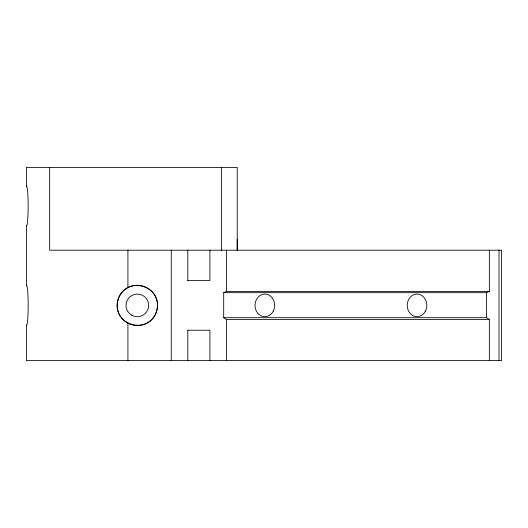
<?xml version="1.0" encoding="UTF-8"?>
<svg xmlns="http://www.w3.org/2000/svg" width="528" height="528" viewBox="0 0 528 528"><rect width="100%" height="100%" fill="white"/><g stroke="black" fill="none" stroke-linecap="round" stroke-linejoin="round"><path stroke-width="0.79" d="M226.459 360.591L226.459 319.407L223.7 317.698L223.7 292.67L226.459 291.383L489.35 291.383L489.35 250.199M237.237 239.164L237.237 250.529L237.237 167.409L26.4 167.409L26.4 185.929L26.836 186.589M489.35 360.591L489.35 319.407L486.592 317.698L223.7 317.698M26.4 185.929L26.42 185.902A20.15 1.756 -90 0 1 28.142 206.045A20.15 1.756 -90 0 1 26.38 226.195L26.836 225.509M49.685 167.409L49.685 250.199L501.6 250.199L501.6 360.591L26.4 360.591L26.4 325.512L26.836 324.852M223.7 292.67L486.592 292.67L489.35 291.383M187.777 280.559L209.9 280.559L209.9 250.199M226.459 319.407L489.35 319.407M187.777 330.231L209.9 330.231L209.9 360.591M26.836 285.938L26.4 285.278L26.4 226.162M26.4 325.512L26.42 325.538A20.176 1.756 90 0 0 28.182 305.395A20.176 1.756 90 0 0 26.42 285.219M499.013 250.199L499.013 360.591M486.592 292.67L486.592 317.698M226.459 250.199L226.459 291.383M221.476 167.409L221.476 250.199M187.823 250.199L187.823 280.559M187.823 330.231L187.823 360.591M171.263 250.199L171.263 360.591M127.921 250.199L127.921 287.674M127.921 323.116L127.921 360.591M117.883 300.181C111.368 325.677 149.688 335.947 156.796 310.609C163.31 285.113 124.991 274.844 117.883 300.181M131.683 315.196A11.319 11.319 0 0 0 148.658 305.395A11.319 11.319 0 0 0 131.683 295.594A11.319 11.319 0 0 0 131.683 315.196M123.097 319.638A20.143 20.143 0 0 0 156.796 310.609A20.143 20.143 0 0 0 132.125 285.938A20.143 20.143 0 0 0 123.097 319.638M425.509 311.051A11.319 9.801 -90 0 0 417.021 294.076A11.319 9.801 -90 0 0 408.54 311.051A11.319 9.801 -90 0 0 425.509 311.051M273.319 311.051A11.319 9.801 -90 0 0 264.832 294.076A11.319 9.801 -90 0 0 256.344 311.051A11.319 9.801 -90 0 0 273.319 311.051"/></g></svg>
